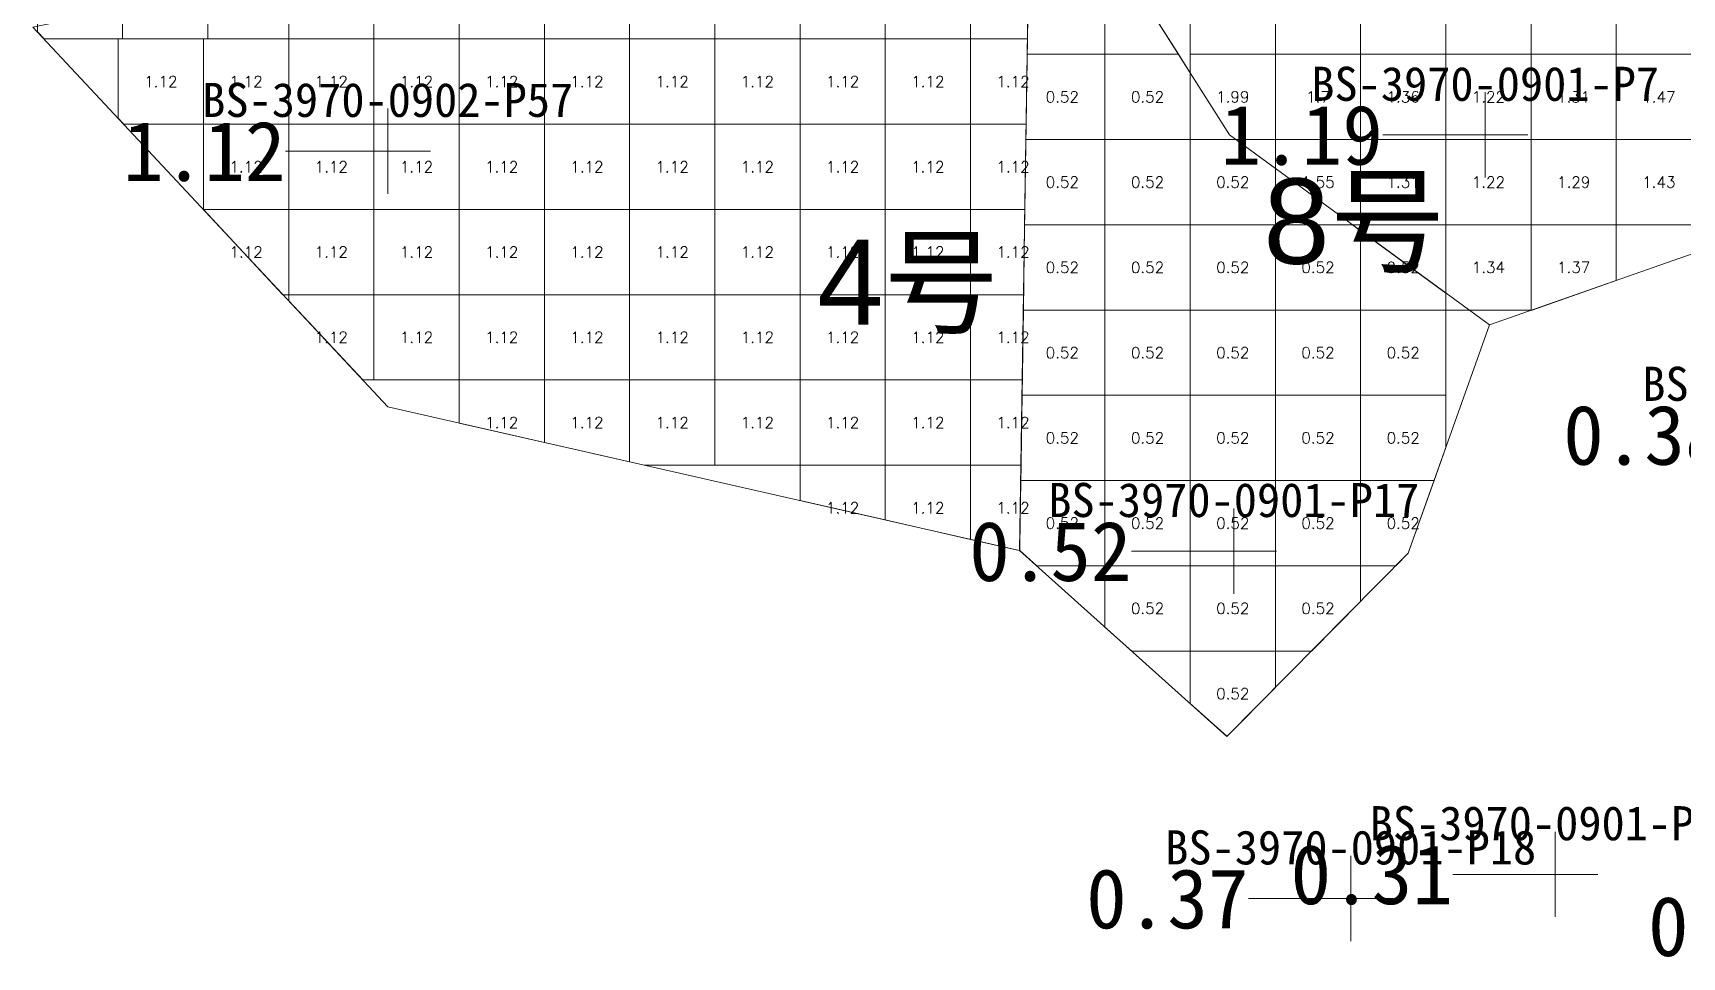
# Model space of a CAD drawing. Header units: inches. Extents: x 469759 to 470079, y 4349683 to 4349873.
# Drawn here: x 469928.49 to 469947.84, y 4349683.6 to 4349694.44 of the extents above; entities that cross this region are included whole.
import ezdxf
from ezdxf.enums import TextEntityAlignment as Align

# ---------------------------------------------------------------- set-up
doc = ezdxf.new("R2010")
doc.units = ezdxf.units.IN
doc.header["$MEASUREMENT"] = 0
for name, color, linetype, lineweight in [('0.500-1.000', 7, 'Continuous', 0), ('1.500-3.000', 7, 'Continuous', 0), ('孔口文字', 7, 'Continuous', 0), ('点', 7, 'Continuous', 0), ('爆区方格网', 7, 'Continuous', 0), ('线条', 7, 'Continuous', 0), ('钻孔', 7, 'Continuous', 0)]:
    doc.layers.add(name, color=color, linetype=linetype, lineweight=lineweight)
doc.styles.add('3dmine_textStyle_1', font='txt.shx', dxfattribs={"height": 1, "bigfont": 'gbcbig.shx'})
doc.styles.add('3dmine_textStyle_2', font='arial.ttf', dxfattribs={"height": 1})
doc.styles.add('3dmine_textStyle_3', font='SimSun.ttf', dxfattribs={"height": 1})

msp = doc.modelspace()

# ---------------------------------------------------------------- hatches: boundary and pattern name
at = {"layer": '钻孔', "linetype": 'Continuous', "lineweight": 0, "true_color": 0x0000ff, "extrusion": (0, 1, 0)}
for points in [[(-469946.528, 3959.804), (-469945.528, 3959.804), (-469945.528, 3969.804), (-469946.528, 3969.804)], [(-469933.65, 3960.233), (-469932.65, 3960.233), (-469932.65, 3971.233), (-469933.65, 3971.233)]]:
    msp.add_hatch(color=5, dxfattribs=at).paths.add_polyline_path(points, flags=0)
at = {"layer": '钻孔', "linetype": 'Continuous', "lineweight": 0, "true_color": 0x00ffff, "extrusion": (0, 1, 0)}
msp.add_hatch(color=4, dxfattribs=at).paths.add_polyline_path([(-469943.578, 3960.349), (-469942.578, 3960.349), (-469942.578, 3969.349), (-469943.578, 3969.349)], flags=0)
at = {"layer": '钻孔', "linetype": 'Continuous', "lineweight": 0, "true_color": 0x808080, "extrusion": (0, 1, 0)}
for points in [[(-469947.349, 3959.857), (-469946.349, 3959.857), (-469946.349, 3968.857), (-469947.349, 3968.857)], [(-469944.95, 3960.02), (-469943.95, 3960.02), (-469943.95, 3969.02), (-469944.95, 3969.02)]]:
    msp.add_hatch(color=8, dxfattribs=at).paths.add_polyline_path(points, flags=0)

# ---------------------------------------------------------------- linework, layer by layer
at = {"color": 5, "linetype": 'Continuous', "lineweight": 0, "true_color": 0x0000ff}
msp.add_lwpolyline([(469940.065, 4349688.371), (469940.196, 4349696.923), (469928.487, 4349694.512), (469932.65, 4349690.057), (469940.065, 4349688.371)], dxfattribs=at)
at = {"layer": '0.500-1.000', "color": 4, "linetype": 'Continuous', "lineweight": 0, "true_color": 0x00ffff}
msp.add_lwpolyline([(469942.528, 4349693.246), (469945.578, 4349691.017), (469944.625, 4349688.339), (469942.498, 4349686.191), (469940.065, 4349688.371), (469940.196, 4349696.923), (469942.528, 4349693.246)], dxfattribs=at)
at = {"layer": '1.500-3.000', "color": 1, "linetype": 'Continuous', "lineweight": 0, "true_color": 0xff0000}
msp.add_lwpolyline([(469958.22, 4349698.376), (469961.312, 4349695.804), (469959.302, 4349692.768), (469955.5, 4349695.285), (469952.561, 4349697.231), (469951.986, 4349696.744), (469949.196, 4349694.382), (469949.013, 4349694.227), (469949.354, 4349692.339), (469945.578, 4349691.017), (469942.528, 4349693.246), (469942.223, 4349693.728), (469940.196, 4349696.923), (469943.125, 4349698.914), (469945.333, 4349699.45), (469948.312, 4349700.172), (469951.56, 4349700.52), (469955.176, 4349700.908), (469958.22, 4349698.376)], dxfattribs=at)
at = {"layer": '点', "color": 138, "linetype": 'Continuous', "lineweight": 0, "true_color": 0x004c4c}
for points, elevation in [([(469945.528, 4349692.746), (469945.528, 4349693.746)], 3969.804), ([(469932.65, 4349692.557), (469932.65, 4349693.557)], 3971.233), ([(469946.028, 4349693.246), (469945.028, 4349693.246)], 3969.804), ([(469933.15, 4349693.057), (469932.15, 4349693.057)], 3971.233), ([(469942.578, 4349687.864), (469942.578, 4349688.864)], 3969.349), ([(469943.078, 4349688.364), (469942.078, 4349688.364)], 3969.349), ([(469946.349, 4349684.073), (469946.349, 4349685.073)], 3968.857), ([(469943.95, 4349683.789), (469943.95, 4349684.789)], 3969.02), ([(469946.849, 4349684.573), (469945.849, 4349684.573)], 3968.857), ([(469944.45, 4349684.289), (469943.45, 4349684.289)], 3969.02)]:
    msp.add_lwpolyline(points, dxfattribs=dict(at, elevation=elevation))
at = {"layer": '爆区方格网', "color": 1, "linetype": 'Continuous', "lineweight": 0, "true_color": 0xff0000}
for points, elevation in [([(469929.539, 4349694.372), (469928.618, 4349694.372), (469928.539, 4349694.456), (469928.539, 4349695.372), (469929.539, 4349695.372), (469929.539, 4349694.372)], 3971.341), ([(469930.539, 4349694.372), (469929.539, 4349694.372), (469929.539, 4349695.372), (469930.539, 4349695.372), (469930.539, 4349694.372)], 3971.341), ([(469943.066, 4349694.192), (469942.066, 4349694.192), (469942.066, 4349695.192), (469943.066, 4349695.192), (469943.066, 4349694.192)], 3969.461), ([(469944.066, 4349694.192), (469943.066, 4349694.192), (469943.066, 4349695.192), (469944.066, 4349695.192), (469944.066, 4349694.192)], 3969.461), ([(469945.066, 4349694.192), (469944.066, 4349694.192), (469944.066, 4349695.192), (469945.066, 4349695.192), (469945.066, 4349694.192)], 3969.461), ([(469946.066, 4349694.192), (469945.066, 4349694.192), (469945.066, 4349695.192), (469946.066, 4349695.192), (469946.066, 4349694.192)], 3969.461), ([(469947.066, 4349694.192), (469946.066, 4349694.192), (469946.066, 4349695.192), (469947.066, 4349695.192), (469947.066, 4349694.192)], 3969.461), ([(469948.066, 4349694.192), (469947.066, 4349694.192), (469947.066, 4349695.192), (469948.066, 4349695.192), (469948.066, 4349694.192)], 3969.461), ([(469943.066, 4349693.192), (469942.066, 4349693.192), (469942.066, 4349694.192), (469943.066, 4349694.192), (469943.066, 4349693.192)], 3969.461), ([(469944.066, 4349693.192), (469943.066, 4349693.192), (469943.066, 4349694.192), (469944.066, 4349694.192), (469944.066, 4349693.192)], 3969.461), ([(469945.066, 4349693.192), (469944.066, 4349693.192), (469944.066, 4349694.192), (469945.066, 4349694.192), (469945.066, 4349693.192)], 3969.461), ([(469946.066, 4349693.192), (469945.066, 4349693.192), (469945.066, 4349694.192), (469946.066, 4349694.192), (469946.066, 4349693.192)], 3969.461), ([(469947.066, 4349693.192), (469946.066, 4349693.192), (469946.066, 4349694.192), (469947.066, 4349694.192), (469947.066, 4349693.192)], 3969.461), ([(469948.066, 4349693.192), (469947.066, 4349693.192), (469947.066, 4349694.192), (469948.066, 4349694.192), (469948.066, 4349693.192)], 3969.461), ([(469944.066, 4349692.192), (469943.066, 4349692.192), (469943.066, 4349693.192), (469944.066, 4349693.192), (469944.066, 4349692.192)], 3969.461), ([(469945.066, 4349692.192), (469944.066, 4349692.192), (469944.066, 4349693.192), (469945.066, 4349693.192), (469945.066, 4349692.192)], 3969.461), ([(469946.066, 4349692.192), (469945.066, 4349692.192), (469945.066, 4349693.192), (469946.066, 4349693.192), (469946.066, 4349692.192)], 3969.461), ([(469947.066, 4349692.192), (469946.066, 4349692.192), (469946.066, 4349693.192), (469947.066, 4349693.192), (469947.066, 4349692.192)], 3969.461), ([(469948.066, 4349692.192), (469947.066, 4349692.192), (469947.066, 4349693.192), (469948.066, 4349693.192), (469948.066, 4349692.192)], 3969.461), ([(469946.066, 4349691.192), (469945.066, 4349691.192), (469945.066, 4349692.192), (469946.066, 4349692.192), (469946.066, 4349691.192)], 3969.461), ([(469947.066, 4349691.538), (469946.08, 4349691.192), (469946.066, 4349691.192), (469946.066, 4349692.192), (469947.066, 4349692.192), (469947.066, 4349691.538)], 3969.461)]:
    msp.add_lwpolyline(points, dxfattribs=dict(at, elevation=elevation))
at = {"layer": '爆区方格网', "color": 5, "linetype": 'Continuous', "lineweight": 0, "true_color": 0x0000ff, "elevation": 3971.233}
for points in [[(469932.488, 4349694.372), (469931.488, 4349694.372), (469931.488, 4349695.13), (469932.488, 4349695.336), (469932.488, 4349694.372)], [(469933.488, 4349694.372), (469932.488, 4349694.372), (469932.488, 4349695.336), (469932.665, 4349695.372), (469933.488, 4349695.372), (469933.488, 4349694.372)], [(469934.488, 4349694.372), (469933.488, 4349694.372), (469933.488, 4349695.372), (469934.488, 4349695.372), (469934.488, 4349694.372)], [(469935.488, 4349694.372), (469934.488, 4349694.372), (469934.488, 4349695.372), (469935.488, 4349695.372), (469935.488, 4349694.372)], [(469936.488, 4349694.372), (469935.488, 4349694.372), (469935.488, 4349695.372), (469936.488, 4349695.372), (469936.488, 4349694.372)], [(469937.488, 4349694.372), (469936.488, 4349694.372), (469936.488, 4349695.372), (469937.488, 4349695.372), (469937.488, 4349694.372)], [(469938.488, 4349694.372), (469937.488, 4349694.372), (469937.488, 4349695.372), (469938.488, 4349695.372), (469938.488, 4349694.372)], [(469939.488, 4349694.372), (469938.488, 4349694.372), (469938.488, 4349695.372), (469939.488, 4349695.372), (469939.488, 4349694.372)], [(469940.157, 4349694.372), (469939.488, 4349694.372), (469939.488, 4349695.372), (469940.173, 4349695.372), (469940.157, 4349694.372)], [(469930.488, 4349693.372), (469929.552, 4349693.372), (469929.488, 4349693.441), (469929.488, 4349694.372), (469930.488, 4349694.372), (469930.488, 4349693.372)], [(469931.488, 4349693.372), (469930.488, 4349693.372), (469930.488, 4349694.372), (469931.488, 4349694.372), (469931.488, 4349693.372)], [(469932.488, 4349693.372), (469931.488, 4349693.372), (469931.488, 4349694.372), (469932.488, 4349694.372), (469932.488, 4349693.372)], [(469933.488, 4349693.372), (469932.488, 4349693.372), (469932.488, 4349694.372), (469933.488, 4349694.372), (469933.488, 4349693.372)], [(469934.488, 4349693.372), (469933.488, 4349693.372), (469933.488, 4349694.372), (469934.488, 4349694.372), (469934.488, 4349693.372)], [(469935.488, 4349693.372), (469934.488, 4349693.372), (469934.488, 4349694.372), (469935.488, 4349694.372), (469935.488, 4349693.372)], [(469936.488, 4349693.372), (469935.488, 4349693.372), (469935.488, 4349694.372), (469936.488, 4349694.372), (469936.488, 4349693.372)], [(469937.488, 4349693.372), (469936.488, 4349693.372), (469936.488, 4349694.372), (469937.488, 4349694.372), (469937.488, 4349693.372)], [(469938.488, 4349693.372), (469937.488, 4349693.372), (469937.488, 4349694.372), (469938.488, 4349694.372), (469938.488, 4349693.372)], [(469939.488, 4349693.372), (469938.488, 4349693.372), (469938.488, 4349694.372), (469939.488, 4349694.372), (469939.488, 4349693.372)], [(469940.142, 4349693.372), (469939.488, 4349693.372), (469939.488, 4349694.372), (469940.157, 4349694.372), (469940.142, 4349693.372)], [(469931.488, 4349692.372), (469930.488, 4349692.372), (469930.488, 4349693.372), (469931.488, 4349693.372), (469931.488, 4349692.372)], [(469932.488, 4349692.372), (469931.488, 4349692.372), (469931.488, 4349693.372), (469932.488, 4349693.372), (469932.488, 4349692.372)], [(469933.488, 4349692.372), (469932.488, 4349692.372), (469932.488, 4349693.372), (469933.488, 4349693.372), (469933.488, 4349692.372)], [(469934.488, 4349692.372), (469933.488, 4349692.372), (469933.488, 4349693.372), (469934.488, 4349693.372), (469934.488, 4349692.372)], [(469935.488, 4349692.372), (469934.488, 4349692.372), (469934.488, 4349693.372), (469935.488, 4349693.372), (469935.488, 4349692.372)], [(469936.488, 4349692.372), (469935.488, 4349692.372), (469935.488, 4349693.372), (469936.488, 4349693.372), (469936.488, 4349692.372)], [(469937.488, 4349692.372), (469936.488, 4349692.372), (469936.488, 4349693.372), (469937.488, 4349693.372), (469937.488, 4349692.372)], [(469938.488, 4349692.372), (469937.488, 4349692.372), (469937.488, 4349693.372), (469938.488, 4349693.372), (469938.488, 4349692.372)], [(469939.488, 4349692.372), (469938.488, 4349692.372), (469938.488, 4349693.372), (469939.488, 4349693.372), (469939.488, 4349692.372)], [(469940.127, 4349692.372), (469939.488, 4349692.372), (469939.488, 4349693.372), (469940.142, 4349693.372), (469940.127, 4349692.372)], [(469931.488, 4349691.372), (469931.421, 4349691.372), (469930.488, 4349692.37), (469930.488, 4349692.372), (469931.488, 4349692.372), (469931.488, 4349691.372)], [(469932.488, 4349691.372), (469931.488, 4349691.372), (469931.488, 4349692.372), (469932.488, 4349692.372), (469932.488, 4349691.372)], [(469933.488, 4349691.372), (469932.488, 4349691.372), (469932.488, 4349692.372), (469933.488, 4349692.372), (469933.488, 4349691.372)], [(469934.488, 4349691.372), (469933.488, 4349691.372), (469933.488, 4349692.372), (469934.488, 4349692.372), (469934.488, 4349691.372)], [(469935.488, 4349691.372), (469934.488, 4349691.372), (469934.488, 4349692.372), (469935.488, 4349692.372), (469935.488, 4349691.372)], [(469936.488, 4349691.372), (469935.488, 4349691.372), (469935.488, 4349692.372), (469936.488, 4349692.372), (469936.488, 4349691.372)], [(469937.488, 4349691.372), (469936.488, 4349691.372), (469936.488, 4349692.372), (469937.488, 4349692.372), (469937.488, 4349691.372)], [(469938.488, 4349691.372), (469937.488, 4349691.372), (469937.488, 4349692.372), (469938.488, 4349692.372), (469938.488, 4349691.372)], [(469939.488, 4349691.372), (469938.488, 4349691.372), (469938.488, 4349692.372), (469939.488, 4349692.372), (469939.488, 4349691.372)], [(469940.111, 4349691.372), (469939.488, 4349691.372), (469939.488, 4349692.372), (469940.127, 4349692.372), (469940.111, 4349691.372)], [(469932.488, 4349690.372), (469932.356, 4349690.372), (469931.488, 4349691.3), (469931.488, 4349691.372), (469932.488, 4349691.372), (469932.488, 4349690.372)], [(469933.488, 4349690.372), (469932.488, 4349690.372), (469932.488, 4349691.372), (469933.488, 4349691.372), (469933.488, 4349690.372)], [(469934.488, 4349690.372), (469933.488, 4349690.372), (469933.488, 4349691.372), (469934.488, 4349691.372), (469934.488, 4349690.372)], [(469935.488, 4349690.372), (469934.488, 4349690.372), (469934.488, 4349691.372), (469935.488, 4349691.372), (469935.488, 4349690.372)], [(469936.488, 4349690.372), (469935.488, 4349690.372), (469935.488, 4349691.372), (469936.488, 4349691.372), (469936.488, 4349690.372)], [(469937.488, 4349690.372), (469936.488, 4349690.372), (469936.488, 4349691.372), (469937.488, 4349691.372), (469937.488, 4349690.372)], [(469938.488, 4349690.372), (469937.488, 4349690.372), (469937.488, 4349691.372), (469938.488, 4349691.372), (469938.488, 4349690.372)], [(469939.488, 4349690.372), (469938.488, 4349690.372), (469938.488, 4349691.372), (469939.488, 4349691.372), (469939.488, 4349690.372)], [(469940.096, 4349690.372), (469939.488, 4349690.372), (469939.488, 4349691.372), (469940.111, 4349691.372), (469940.096, 4349690.372)], [(469934.488, 4349689.639), (469933.488, 4349689.866), (469933.488, 4349690.372), (469934.488, 4349690.372), (469934.488, 4349689.639)], [(469935.488, 4349689.412), (469934.488, 4349689.639), (469934.488, 4349690.372), (469935.488, 4349690.372), (469935.488, 4349689.412)], [(469936.488, 4349689.372), (469935.662, 4349689.372), (469935.488, 4349689.412), (469935.488, 4349690.372), (469936.488, 4349690.372), (469936.488, 4349689.372)], [(469937.488, 4349689.372), (469936.488, 4349689.372), (469936.488, 4349690.372), (469937.488, 4349690.372), (469937.488, 4349689.372)], [(469938.488, 4349689.372), (469937.488, 4349689.372), (469937.488, 4349690.372), (469938.488, 4349690.372), (469938.488, 4349689.372)], [(469939.488, 4349689.372), (469938.488, 4349689.372), (469938.488, 4349690.372), (469939.488, 4349690.372), (469939.488, 4349689.372)], [(469940.081, 4349689.372), (469939.488, 4349689.372), (469939.488, 4349690.372), (469940.096, 4349690.372), (469940.081, 4349689.372)], [(469938.488, 4349688.73), (469937.488, 4349688.957), (469937.488, 4349689.372), (469938.488, 4349689.372), (469938.488, 4349688.73)], [(469939.488, 4349688.502), (469938.488, 4349688.73), (469938.488, 4349689.372), (469939.488, 4349689.372), (469939.488, 4349688.502)], [(469940.065, 4349688.372), (469940.061, 4349688.372), (469939.488, 4349688.502), (469939.488, 4349689.372), (469940.081, 4349689.372), (469940.065, 4349688.372)]]:
    msp.add_lwpolyline(points, dxfattribs=at)
at = {"layer": '爆区方格网', "color": 4, "linetype": 'Continuous', "lineweight": 0, "true_color": 0x00ffff, "elevation": 3969.349}
for points in [[(469941.066, 4349694.192), (469940.155, 4349694.192), (469940.17, 4349695.192), (469941.066, 4349695.192), (469941.066, 4349694.192)], [(469941.928, 4349694.192), (469941.066, 4349694.192), (469941.066, 4349695.192), (469941.294, 4349695.192), (469941.928, 4349694.192)], [(469941.066, 4349693.192), (469940.139, 4349693.192), (469940.155, 4349694.192), (469941.066, 4349694.192), (469941.066, 4349693.192)], [(469942.066, 4349693.974), (469942.066, 4349693.192), (469941.066, 4349693.192), (469941.066, 4349694.192), (469941.928, 4349694.192), (469942.066, 4349693.974)], [(469941.066, 4349692.192), (469940.124, 4349692.192), (469940.139, 4349693.192), (469941.066, 4349693.192), (469941.066, 4349692.192)], [(469942.066, 4349692.192), (469941.066, 4349692.192), (469941.066, 4349693.192), (469942.066, 4349693.192), (469942.066, 4349692.192)], [(469943.066, 4349692.853), (469943.066, 4349692.192), (469942.066, 4349692.192), (469942.066, 4349693.192), (469942.602, 4349693.192), (469943.066, 4349692.853)], [(469941.066, 4349691.192), (469940.109, 4349691.192), (469940.124, 4349692.192), (469941.066, 4349692.192), (469941.066, 4349691.192)], [(469942.066, 4349691.192), (469941.066, 4349691.192), (469941.066, 4349692.192), (469942.066, 4349692.192), (469942.066, 4349691.192)], [(469943.066, 4349691.192), (469942.066, 4349691.192), (469942.066, 4349692.192), (469943.066, 4349692.192), (469943.066, 4349691.192)], [(469944.066, 4349692.122), (469944.066, 4349691.192), (469943.066, 4349691.192), (469943.066, 4349692.192), (469943.97, 4349692.192), (469944.066, 4349692.122)], [(469945.066, 4349691.391), (469945.066, 4349691.192), (469944.066, 4349691.192), (469944.066, 4349692.122), (469945.066, 4349691.391)], [(469941.066, 4349690.192), (469940.093, 4349690.192), (469940.109, 4349691.192), (469941.066, 4349691.192), (469941.066, 4349690.192)], [(469942.066, 4349690.192), (469941.066, 4349690.192), (469941.066, 4349691.192), (469942.066, 4349691.192), (469942.066, 4349690.192)], [(469943.066, 4349690.192), (469942.066, 4349690.192), (469942.066, 4349691.192), (469943.066, 4349691.192), (469943.066, 4349690.192)], [(469944.066, 4349690.192), (469943.066, 4349690.192), (469943.066, 4349691.192), (469944.066, 4349691.192), (469944.066, 4349690.192)], [(469945.066, 4349690.192), (469944.066, 4349690.192), (469944.066, 4349691.192), (469945.066, 4349691.192), (469945.066, 4349690.192)], [(469941.066, 4349689.192), (469940.078, 4349689.192), (469940.093, 4349690.192), (469941.066, 4349690.192), (469941.066, 4349689.192)], [(469942.066, 4349689.192), (469941.066, 4349689.192), (469941.066, 4349690.192), (469942.066, 4349690.192), (469942.066, 4349689.192)], [(469943.066, 4349689.192), (469942.066, 4349689.192), (469942.066, 4349690.192), (469943.066, 4349690.192), (469943.066, 4349689.192)], [(469944.066, 4349689.192), (469943.066, 4349689.192), (469943.066, 4349690.192), (469944.066, 4349690.192), (469944.066, 4349689.192)], [(469945.066, 4349689.579), (469944.929, 4349689.192), (469944.066, 4349689.192), (469944.066, 4349690.192), (469945.066, 4349690.192), (469945.066, 4349689.579)], [(469941.066, 4349688.192), (469940.265, 4349688.192), (469940.066, 4349688.37), (469940.066, 4349688.436), (469940.078, 4349689.192), (469941.066, 4349689.192), (469941.066, 4349688.192)], [(469942.066, 4349688.192), (469941.066, 4349688.192), (469941.066, 4349689.192), (469942.066, 4349689.192), (469942.066, 4349688.192)], [(469943.066, 4349688.192), (469942.066, 4349688.192), (469942.066, 4349689.192), (469943.066, 4349689.192), (469943.066, 4349688.192)], [(469944.066, 4349688.192), (469943.066, 4349688.192), (469943.066, 4349689.192), (469944.066, 4349689.192), (469944.066, 4349688.192)], [(469944.625, 4349688.339), (469944.48, 4349688.192), (469944.066, 4349688.192), (469944.066, 4349689.192), (469944.929, 4349689.192), (469944.625, 4349688.339)], [(469942.066, 4349687.192), (469941.381, 4349687.192), (469941.066, 4349687.474), (469941.066, 4349688.192), (469942.066, 4349688.192), (469942.066, 4349687.192)], [(469943.066, 4349687.192), (469942.066, 4349687.192), (469942.066, 4349688.192), (469943.066, 4349688.192), (469943.066, 4349687.192)], [(469944.066, 4349687.775), (469943.489, 4349687.192), (469943.066, 4349687.192), (469943.066, 4349688.192), (469944.066, 4349688.192), (469944.066, 4349687.775)], [(469943.066, 4349686.765), (469942.499, 4349686.192), (469942.497, 4349686.192), (469942.066, 4349686.578), (469942.066, 4349687.192), (469943.066, 4349687.192), (469943.066, 4349686.765)]]:
    msp.add_lwpolyline(points, dxfattribs=at)
at = {"layer": '线条', "color": 138, "linetype": 'Continuous', "lineweight": 0, "true_color": 0x004c4c}
for points, elevation in [([(469945.528, 4349693.246), (469945.528, 4349693.246), (469945.528, 4349693.246)], 3969.804), ([(469932.65, 4349693.057), (469932.65, 4349693.057), (469932.65, 4349693.057)], 3971.233), ([(469942.578, 4349688.364), (469942.578, 4349688.364), (469942.578, 4349688.364)], 3969.349), ([(469946.349, 4349684.573), (469946.349, 4349684.573), (469946.349, 4349684.573)], 3968.857), ([(469943.95, 4349684.289), (469943.95, 4349684.289), (469943.95, 4349684.289)], 3969.02)]:
    msp.add_lwpolyline(points, dxfattribs=dict(at, elevation=elevation))
at = {"layer": '钻孔', "color": 5, "linetype": 'Continuous', "lineweight": 0, "true_color": 0x0000ff}
for points, elevation in [([(469945.528, 4349693.246), (469944.328, 4349693.246)], 3969.804), ([(469945.528, 4349693.246), (469944.328, 4349693.246)], 3959.804), ([(469932.65, 4349693.057), (469931.45, 4349693.057)], 3971.233), ([(469932.65, 4349693.057), (469931.45, 4349693.057)], 3960.233)]:
    msp.add_lwpolyline(points, dxfattribs=dict(at, elevation=elevation))
at = {"layer": '钻孔', "color": 4, "linetype": 'Continuous', "lineweight": 0, "true_color": 0x00ffff}
for elevation in [3969.349, 3960.349]:
    msp.add_lwpolyline([(469942.578, 4349688.364), (469941.378, 4349688.364)], dxfattribs=dict(at, elevation=elevation))
at = {"layer": '钻孔', "color": 8, "linetype": 'Continuous', "lineweight": 0, "true_color": 0x808080}
for points, elevation in [([(469946.349, 4349684.573), (469945.149, 4349684.573)], 3968.857), ([(469946.349, 4349684.573), (469945.149, 4349684.573)], 3959.857), ([(469943.95, 4349684.289), (469942.75, 4349684.289)], 3969.02), ([(469943.95, 4349684.289), (469942.75, 4349684.289)], 3960.02)]:
    msp.add_lwpolyline(points, dxfattribs=dict(at, elevation=elevation))

# ---------------------------------------------------------------- texts
at = {"color": 5, "linetype": 'Continuous', "lineweight": 0, "true_color": 0x0000ff, "style": '3dmine_textStyle_1'}
for p in [(469929.988, 4349693.872, 3971.233), (469930.988, 4349693.872, 3971.233), (469931.988, 4349693.872, 3971.233), (469932.988, 4349693.872, 3971.233), (469933.988, 4349693.872, 3971.233), (469934.988, 4349693.872, 3971.233), (469935.988, 4349693.872, 3971.233), (469936.988, 4349693.872, 3971.233), (469937.988, 4349693.872, 3971.233), (469938.988, 4349693.872, 3971.233), (469939.988, 4349693.872, 3971.233), (469930.988, 4349692.872, 3971.233), (469931.988, 4349692.872, 3971.233), (469932.988, 4349692.872, 3971.233), (469933.988, 4349692.872, 3971.233), (469934.988, 4349692.872, 3971.233), (469935.988, 4349692.872, 3971.233), (469936.988, 4349692.872, 3971.233), (469937.988, 4349692.872, 3971.233), (469938.988, 4349692.872, 3971.233), (469939.988, 4349692.872, 3971.233), (469930.988, 4349691.872, 3971.233), (469931.988, 4349691.872, 3971.233), (469932.988, 4349691.872, 3971.233), (469933.988, 4349691.872, 3971.233), (469934.988, 4349691.872, 3971.233), (469935.988, 4349691.872, 3971.233), (469936.988, 4349691.872, 3971.233), (469937.988, 4349691.872, 3971.233), (469938.988, 4349691.872, 3971.233), (469939.988, 4349691.872, 3971.233), (469931.988, 4349690.872, 3971.233), (469932.988, 4349690.872, 3971.233), (469933.988, 4349690.872, 3971.233), (469934.988, 4349690.872, 3971.233), (469935.988, 4349690.872, 3971.233), (469936.988, 4349690.872, 3971.233), (469937.988, 4349690.872, 3971.233), (469938.988, 4349690.872, 3971.233), (469939.988, 4349690.872, 3971.233), (469933.988, 4349689.872, 3971.233), (469934.988, 4349689.872, 3971.233), (469935.988, 4349689.872, 3971.233), (469936.988, 4349689.872, 3971.233), (469937.988, 4349689.872, 3971.233), (469938.988, 4349689.872, 3971.233), (469939.988, 4349689.872, 3971.233), (469937.988, 4349688.872, 3971.233), (469938.988, 4349688.872, 3971.233), (469939.988, 4349688.872, 3971.233)]:
    msp.add_text('1.12', height=0.13, dxfattribs=at).set_placement(p, align=Align.MIDDLE_CENTER)
at = {"color": 4, "linetype": 'Continuous', "lineweight": 0, "true_color": 0x00ffff, "style": '3dmine_textStyle_1'}
for p in [(469940.566, 4349693.692, 3969.349), (469941.566, 4349693.692, 3969.349), (469940.566, 4349692.692, 3969.349), (469941.566, 4349692.692, 3969.349), (469942.566, 4349692.692, 3969.349), (469940.566, 4349691.692, 3969.349), (469941.566, 4349691.692, 3969.349), (469942.566, 4349691.692, 3969.349), (469943.566, 4349691.692, 3969.349), (469944.566, 4349691.692, 3969.349), (469940.566, 4349690.692, 3969.349), (469941.566, 4349690.692, 3969.349), (469942.566, 4349690.692, 3969.349), (469943.566, 4349690.692, 3969.349), (469944.566, 4349690.692, 3969.349), (469940.566, 4349689.692, 3969.349), (469941.566, 4349689.692, 3969.349), (469942.566, 4349689.692, 3969.349), (469943.566, 4349689.692, 3969.349), (469944.566, 4349689.692, 3969.349), (469940.566, 4349688.692, 3969.349), (469941.566, 4349688.692, 3969.349), (469942.566, 4349688.692, 3969.349), (469943.566, 4349688.692, 3969.349), (469944.566, 4349688.692, 3969.349), (469941.566, 4349687.692, 3969.349), (469942.566, 4349687.692, 3969.349), (469943.566, 4349687.692, 3969.349), (469942.566, 4349686.692, 3969.349)]:
    msp.add_text('0.52', height=0.13, dxfattribs=at).set_placement(p, align=Align.MIDDLE_CENTER)
at = {"color": 1, "linetype": 'Continuous', "lineweight": 0, "true_color": 0xff0000, "style": '3dmine_textStyle_1'}
for s, p in [('1.99', (469942.566, 4349693.692, 3969.461)), ('1.7', (469943.566, 4349693.692, 3969.461)), ('1.36', (469944.566, 4349693.692, 3969.461)), ('1.22', (469945.566, 4349693.692, 3969.461)), ('1.31', (469946.566, 4349693.692, 3969.461)), ('1.47', (469947.566, 4349693.692, 3969.461)), ('1.55', (469943.566, 4349692.692, 3969.461)), ('1.31', (469944.566, 4349692.692, 3969.461)), ('1.22', (469945.566, 4349692.692, 3969.461)), ('1.29', (469946.566, 4349692.692, 3969.461)), ('1.43', (469947.566, 4349692.692, 3969.461)), ('1.34', (469945.566, 4349691.692, 3969.461)), ('1.37', (469946.566, 4349691.692, 3969.461))]:
    msp.add_text(s, height=0.13, dxfattribs=at).set_placement(p, align=Align.MIDDLE_CENTER)
at = {"color": 7, "linetype": 'Continuous', "lineweight": 0, "style": '3dmine_textStyle_2'}
for s, p in [('8号', (469942.926, 4349691.735, 1985.963)), ('4号', (469937.689, 4349691.019, 1985.923))]:
    msp.add_text(s, height=1, dxfattribs=at).set_placement(p)
at = {"layer": '孔口文字', "color": 138, "linetype": 'Continuous', "lineweight": 0, "true_color": 0x004c4c, "style": '3dmine_textStyle_3'}
for s, p in [('BS-3970-0901-P7', (469945.528, 4349693.646, 3969.804)), ('BS-3970-0902-P57', (469932.65, 4349693.457, 3971.233)), ('BS-3970-0901-P16', (469949.548, 4349690.127, 3970.058)), ('BS-3970-0901-P17', (469942.578, 4349688.764, 3969.349)), ('BS-3970-0901-P19', (469946.349, 4349684.973, 3968.857)), ('BS-3970-0901-P18', (469943.95, 4349684.689, 3969.02))]:
    msp.add_text(s, height=0.4, dxfattribs=at).set_placement(p, align=Align.CENTER)
at = {"layer": '钻孔', "color": 5, "linetype": 'Continuous', "lineweight": 0, "true_color": 0x0000ff, "style": '3dmine_textStyle_3'}
for s, p in [('1.19', (469944.328, 4349693.246, 3969.804)), ('1.12', (469931.45, 4349693.057, 3971.233))]:
    msp.add_text(s, height=0.7, dxfattribs=at).set_placement(p, align=Align.MIDDLE_RIGHT)
at = {"layer": '钻孔', "color": 8, "linetype": 'Continuous', "lineweight": 0, "true_color": 0x808080, "style": '3dmine_textStyle_3'}
for s, p in [('0.38', (469948.348, 4349689.727, 3970.058)), ('0.31', (469945.149, 4349684.573, 3968.857)), ('0.37', (469942.75, 4349684.289, 3969.02)), ('0.28', (469949.343, 4349683.965, 3969.614))]:
    msp.add_text(s, height=0.7, dxfattribs=at).set_placement(p, align=Align.MIDDLE_RIGHT)
at = {"layer": '钻孔', "color": 4, "linetype": 'Continuous', "lineweight": 0, "true_color": 0x00ffff, "style": '3dmine_textStyle_3'}
msp.add_text('0.52', height=0.7, dxfattribs=at).set_placement((469941.378, 4349688.364, 3969.349), align=Align.MIDDLE_RIGHT)

doc.saveas('drawing.dxf')
